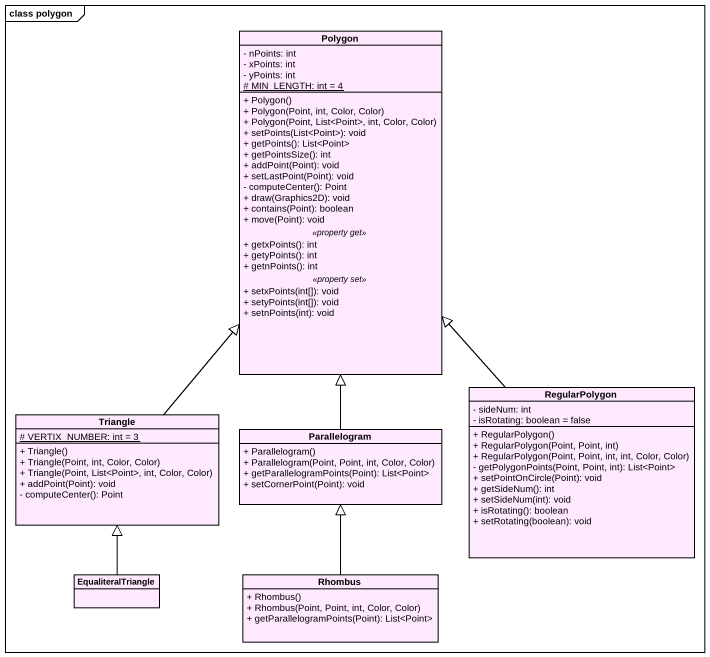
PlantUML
@startuml
mainframe class polygon
hide circle
hide empty members
skinparam classAttributeIconSize 0
class Polygon #FFE9FF {
  - nPoints: int
  - xPoints: int
  - yPoints: int
  {static} # MIN_LENGTH: int = 4
  --
  + Polygon()
  + Polygon(Point, int, Color, Color)
  + Polygon(Point, List<Point>, int, Color, Color)
  + setPoints(List<Point>): void
  + getPoints(): List<Point>
  + getPointsSize(): int
  + addPoint(Point): void
  + setLastPoint(Point): void
  - computeCenter(): Point
  + draw(Graphics2D): void
  + contains(Point): boolean
  + move(Point): void
  .. <<property get>> ..
  + getxPoints(): int
  + getyPoints(): int
  + getnPoints(): int
  .. <<property set>> ..
  + setxPoints(int[]): void
  + setyPoints(int[]): void
  + setnPoints(int): void
}
class RegularPolygon #FFE9FF {
  - sideNum: int
  - isRotating: boolean = false
  + RegularPolygon()
  + RegularPolygon(Point, Point, int)
  + RegularPolygon(Point, Point, int, int, Color, Color)
  - getPolygonPoints(Point, Point, int): List<Point>
  + setPointOnCircle(Point): void
  + getSideNum(): int
  + setSideNum(int): void
  + isRotating(): boolean
  + setRotating(boolean): void
}
class Triangle #FFE9FF {
  {static} # VERTIX_NUMBER: int = 3
  + Triangle()
  + Triangle(Point, int, Color, Color)
  + Triangle(Point, List<Point>, int, Color, Color)
  + addPoint(Point): void
  - computeCenter(): Point
}
class Parallelogram #FFE9FF {
  + Parallelogram()
  + Parallelogram(Point, Point, int, Color, Color)
  + getParallelogramPoints(Point): List<Point>
  + setCornerPoint(Point): void
}
class EqualiteralTriangle #FFE9FF
class Rhombus #FFE9FF {
  + Rhombus()
  + Rhombus(Point, Point, int, Color, Color)
  + getParallelogramPoints(Point): List<Point>
}
RegularPolygon -up-|> Polygon
Triangle -up-|> Polygon
Parallelogram -up-|> Polygon
EqualiteralTriangle -up-|> Triangle
Rhombus -up-|> Parallelogram
@enduml
